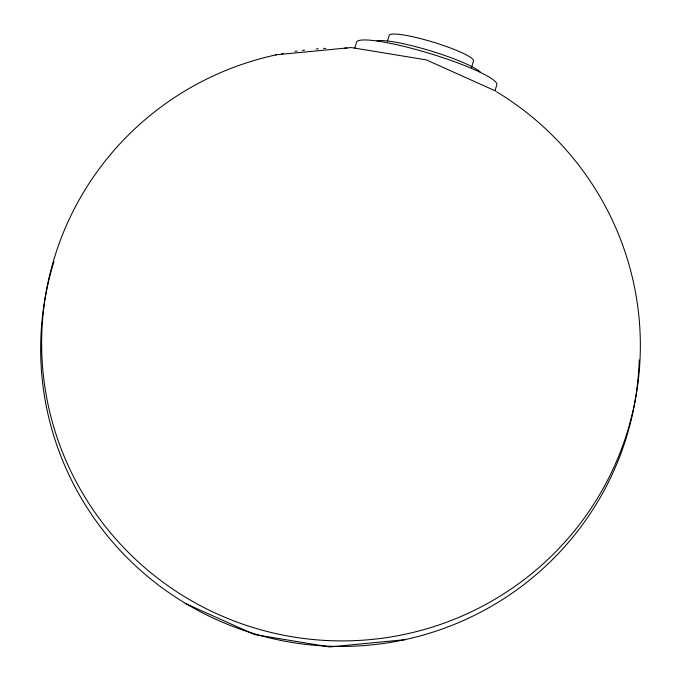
<?xml version="1.0" encoding="UTF-8"?>
<svg xmlns="http://www.w3.org/2000/svg" width="681" height="681" viewBox="0 0 681 681"><rect width="100%" height="100%" fill="white"/><g stroke="black" fill="none" stroke-linecap="round" stroke-linejoin="round"><path stroke-width="1.02" d="M354.733 48.274L356.529 42.358A73.284 10.453 16.9 0 1 428.502 53.109A73.284 10.453 16.9 0 1 496.858 84.606L495.061 90.53M387.472 41.09L389.183 35.463A44.044 6.282 16.9 0 1 432.435 41.933A44.044 6.282 16.9 0 1 473.508 60.856L471.516 67.419M275.473 54.863L351.226 47.542L426.374 59.902L495.811 91.084M405.527 639.629L329.774 646.95L254.626 634.598L185.189 603.417M496.628 91.799A299.444 296.337 9.9 0 1 546.188 561.025A299.444 296.337 9.9 0 1 76.357 482.122A299.444 296.337 9.9 0 1 276.35 54.803M281.5 53.739A299.444 296.337 9.9 0 1 283.568 53.339M295.043 51.39A299.444 296.337 9.9 0 1 297.146 51.084M302.415 50.377A299.444 296.337 9.9 0 1 304.526 50.122M316.18 48.972A299.444 296.337 9.9 0 1 318.299 48.811M323.611 48.479A299.444 296.337 9.9 0 1 325.731 48.368M344.765 48.079A299.444 296.337 9.9 0 1 346.867 48.121M639.229 360.011A299.444 296.337 9.9 0 1 290.966 642.277A299.444 296.337 9.9 0 1 53.944 261.691M376.899 40.869A55.876 7.968 16.9 0 1 429.592 50.573A55.876 7.968 16.9 0 1 480.241 71.99"/></g></svg>
